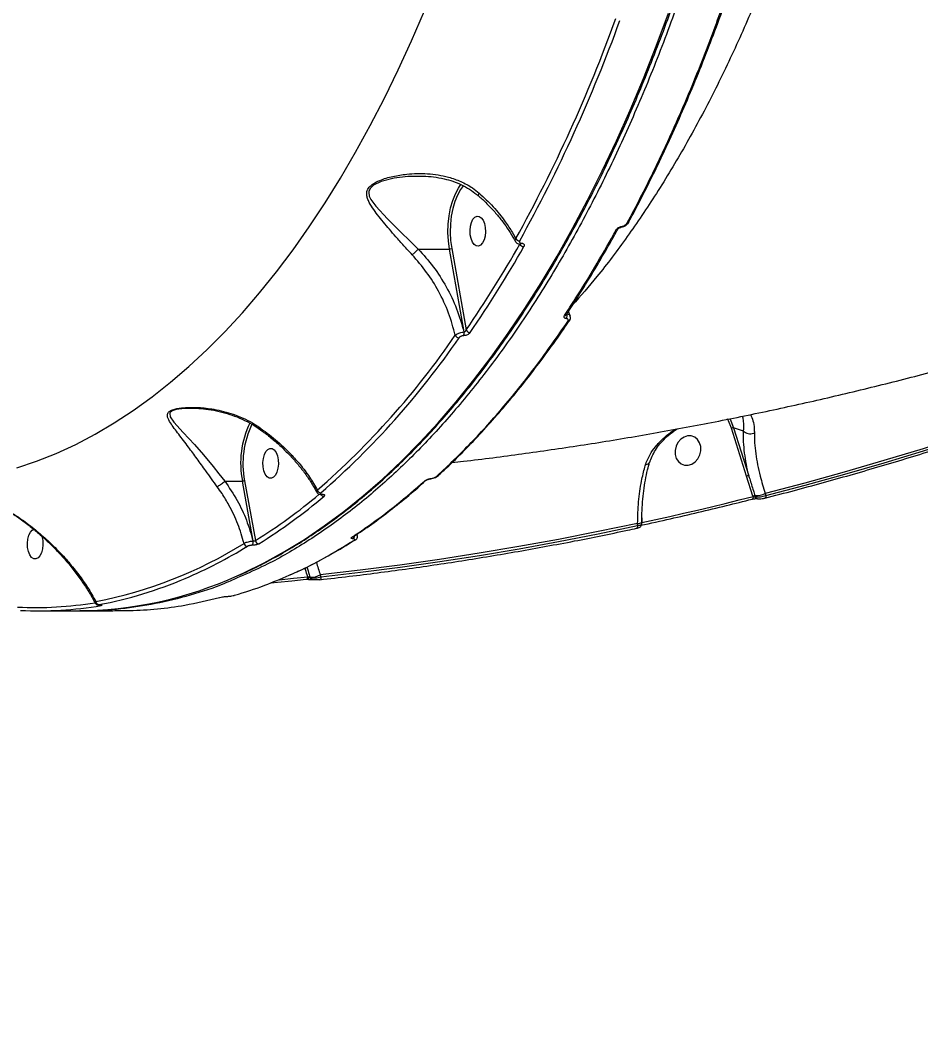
# Model space of a CAD drawing. Header units: millimetres. Extents: x -11024 to 8278, y -7837 to 5770.
# Drawn here: x 3214.1 to 3483.5, y 515.5 to 819.8 of the extents above; entities that cross this region are included whole.
import ezdxf

# ---------------------------------------------------------------- set-up
doc = ezdxf.new("R2010")
doc.units = ezdxf.units.MM
for name, color, linetype in [('DIKOM_ОБЪЕКТ', 7, 'Continuous'), ('DIKOM_РАЗМЕР_ЗОНА', 7, 'Continuous'), ('DIKOM_РАЗМЕР_ОБЪЕКТА', 7, 'Continuous')]:
    doc.layers.add(name, color=color, linetype=linetype)
doc.styles.add('style1', font='arial.ttf', dxfattribs={"width": 0.8})
doc.dimstyles.new('1-50', dxfattribs={"dimtxt": 300, "dimasz": 200, "dimexe": 100, "dimexo": 0, "dimgap": 100, "dimtad": 1, "dimtxsty": 'style1', "dimcen": 200, "dimclrd": 7, "dimclre": 7, "dimclrt": 7, "dimadec": 1, "dimazin": 2, "dimtfac": 1, "dimtmove": 0, "dimatfit": 2, "dimfxl": 0, "dimlwd": 25, "dimlwe": 18, "dimarcsym": 0})

# ---------------------------------------------------------------- blocks, each defined once
blk = doc.blocks.new('*D9')
at = {"layer": 'Defpoints', "color": 0, "transparency": 16777216}
for p in [(3740.68, 3707.51), (-8191.56, -3797.25), (-1076.12, -3797.25)]:
    blk.add_point(p, dxfattribs=at)
at = {"layer": 'DIKOM_РАЗМЕР_ОБЪЕКТА', "color": 7, "lineweight": 18, "transparency": 16777216}
for p, q in [((3740.68, 3707.51), (-8291.56, 3707.51)), ((-1076.12, -3797.25), (-8291.56, -3797.25))]:
    blk.add_line(p, q, dxfattribs=at)
at = {"layer": 'DIKOM_РАЗМЕР_ОБЪЕКТА', "color": 7, "lineweight": 25, "transparency": 16777216}
blk.add_line((-8191.56, 3507.51), (-8191.56, -3597.25), dxfattribs=at)
at = {"layer": 'DIKOM_РАЗМЕР_ОБЪЕКТА', "color": 7, "transparency": 16777216}
for points in [[(-8224.9, 3507.51), (-8158.23, 3507.51), (-8191.56, 3707.51)], [(-8224.9, -3597.25), (-8158.23, -3597.25), (-8191.56, -3797.25)]]:
    blk.add_solid(points, dxfattribs=at)
at = {"layer": 'DIKOM_РАЗМЕР_ОБЪЕКТА', "color": 7, "transparency": 16777216, "insert": (-8444.74, -44.87), "char_height": 300, "attachment_point": 5, "rotation": 90, "style": 'style1'}
blk.add_mtext('7500', dxfattribs=at)
blk = doc.blocks.new('*D11')
at = {"layer": 'Defpoints', "color": 0, "transparency": 16777216}
for p in [(3316.13, 5770.14), (-10574.15, -5797.25), (-1580.09, -5797.25)]:
    blk.add_point(p, dxfattribs=at)
at = {"layer": 'DIKOM_РАЗМЕР_ЗОНА', "color": 7, "lineweight": 18, "transparency": 16777216}
for p, q in [((3316.13, 5770.14), (-10674.15, 5770.14)), ((-1580.09, -5797.25), (-10674.15, -5797.25))]:
    blk.add_line(p, q, dxfattribs=at)
at = {"layer": 'DIKOM_РАЗМЕР_ЗОНА', "color": 7, "lineweight": 25, "transparency": 16777216}
blk.add_line((-10574.15, 5570.14), (-10574.15, -5597.25), dxfattribs=at)
at = {"layer": 'DIKOM_РАЗМЕР_ЗОНА', "color": 7, "transparency": 16777216}
for points in [[(-10607.49, 5570.14), (-10540.82, 5570.14), (-10574.15, 5770.14)], [(-10607.49, -5597.25), (-10540.82, -5597.25), (-10574.15, -5797.25)]]:
    blk.add_solid(points, dxfattribs=at)
at = {"layer": 'DIKOM_РАЗМЕР_ЗОНА', "color": 7, "transparency": 16777216, "insert": (-10827.33, -172.99), "char_height": 300, "attachment_point": 5, "rotation": 90, "style": 'style1'}
blk.add_mtext('11500', dxfattribs=at)

msp = doc.modelspace()

# ---------------------------------------------------------------- linework, layer by layer
at = {"layer": 'DIKOM_ОБЪЕКТ', "color": 7, "linetype": 'Continuous', "lineweight": 15}
for p, q in [((3345.531, 770.058), (3346.058, 770.751)), ((3396.231, 759.508), (3396.207, 759.456)), ((3363.67, 752.88), (3363.717, 752.88)), ((3364.017, 753.142), (3364.065, 753.142)), ((3333.186, 751.4), (3342.519, 751.4)), ((3346.927, 726.599), (3342.519, 751.4)), ((3343.191, 751.563), (3347.519, 727.211)), ((3378.439, 729.983), (3378.411, 729.936)), ((3346.746, 725.469), (3346.677, 725.469)), ((3346.858, 726.599), (3346.927, 726.599)), ((3265.34, 703.724), (3264.38, 703.727)), ((3431.419, 683.425), (3426.899, 697.84)), ((3430.505, 696.953), (3427.56, 697.961)), ((3427.56, 697.961), (3432.08, 683.546)), ((3275.315, 681.941), (3280.556, 681.941)), ((3283.782, 664.06), (3280.556, 681.941)), ((3281.228, 682.105), (3284.461, 664.185)), ((3433.315, 677.506), (3431.419, 683.425)), ((3304.18, 677.977), (3304.248, 677.977)), ((3304.386, 678.06), (3304.454, 678.06)), ((3433.353, 677.384), (3433.315, 677.506)), ((3433.928, 677.638), (3434.043, 677.273)), ((3436.925, 676.902), (3436.911, 676.898)), ((3436.994, 678.299), (3437.183, 677.697)), ((3400.048, 669.757), (3400.047, 669.742)), ((3400.049, 669.184), (3400.048, 669.757)), ((3400.101, 670.974), (3400.097, 670.061)), ((3400.097, 670.061), (3400.098, 669.561)), ((3398.817, 668.67), (3398.816, 669.318)), ((3283.735, 664.06), (3283.782, 664.06)), ((3283.451, 662.776), (3283.404, 662.776)), ((3294.843, 653.965), (3295.222, 654.133)), ((3300.813, 653.275), (3300.877, 653.07)), ((3303.879, 653.937), (3304.075, 653.312)), ((3219.419, 643.171), (3230.991, 643.171)), ((3232.813, 643.187), (3233.321, 643.188)), ((3237.794, 644.929), (3237.841, 644.933)), ((3237.794, 644.929), (3237.883, 644.929)), ((3237.841, 644.933), (3237.93, 644.933)), ((3237.883, 644.929), (3237.93, 644.933))]:
    msp.add_line(p, q, dxfattribs=at)
at = {"layer": 'DIKOM_ОБЪЕКТ', "color": 7, "linetype": 'Continuous', "lineweight": 15, "flags": 128}
for points in [[(3213.047, 685.903), (3218.959, 687.906), (3224.836, 690.259), (3230.674, 692.959), (3236.467, 696.003), (3242.209, 699.389), (3247.895, 703.113), (3253.52, 707.172), (3259.079, 711.562), (3264.566, 716.279), (3269.976, 721.32), (3275.305, 726.678), (3280.547, 732.349), (3285.698, 738.328), (3290.752, 744.609), (3295.706, 751.187), (3300.553, 758.055), (3305.291, 765.206), (3309.914, 772.635), (3314.418, 780.334), (3318.799, 788.297), (3323.053, 796.515), (3327.176, 804.981), (3331.165, 813.687), (3335.014, 822.626)], [(3279.179, 653.725), (3281.016, 654.556), (3287.102, 657.547), (3293.141, 660.879), (3299.127, 664.55), (3305.056, 668.557), (3310.923, 672.896), (3316.722, 677.564), (3322.449, 682.557), (3328.099, 687.87), (3333.667, 693.499), (3339.149, 699.44), (3344.539, 705.687), (3349.834, 712.235), (3355.029, 719.079), (3360.12, 726.212), (3365.101, 733.63), (3369.97, 741.325), (3374.722, 749.291), (3379.352, 757.521), (3383.858, 766.009), (3388.235, 774.747), (3392.479, 783.728), (3396.588, 792.944), (3400.557, 802.388), (3404.383, 812.052), (3408.063, 821.927)], [(3333.193, 773.134), (3330.062, 773.137), (3325.972, 772.624), (3322.042, 771.58), (3319.795, 770.492), (3318.756, 769.521), (3318.371, 768.584), (3318.348, 768.326), (3318.532, 767.255), (3319.026, 766.232), (3320.467, 764.249), (3323.986, 760.407), (3328.052, 756.37), (3330.565, 753.914), (3333.183, 751.4), (3333.184, 751.4), (3333.184, 751.4)], [(3342.519, 751.4), (3342.192, 753.843), (3342.062, 756.353), (3342.129, 758.872), (3342.395, 761.343), (3342.85, 763.705), (3343.486, 765.905), (3344.288, 767.892), (3345.236, 769.617), (3345.531, 770.058)], [(3346.681, 770.396), (3345.826, 769.227), (3344.906, 767.554), (3344.129, 765.628), (3343.512, 763.495), (3343.07, 761.204), (3342.813, 758.809), (3342.748, 756.366), (3342.874, 753.931), (3343.191, 751.563)], [(3348.979, 754.503), (3348.733, 755.692), (3348.671, 756.967), (3348.796, 758.225), (3349.098, 759.363), (3349.553, 760.29), (3350.124, 760.931), (3350.765, 761.232), (3351.424, 761.172), (3352.048, 760.753), (3352.585, 760.01), (3352.993, 759.003), (3353.238, 757.814), (3353.301, 756.539), (3353.176, 755.281), (3352.874, 754.143), (3352.419, 753.216), (3351.847, 752.575), (3351.206, 752.273), (3350.547, 752.334), (3349.924, 752.753), (3349.386, 753.496), (3348.979, 754.503)], [(3531.115, 707.445), (3519.435, 703.276), (3507.727, 699.256), (3495.994, 695.387), (3484.236, 691.667), (3472.456, 688.098), (3460.654, 684.68), (3448.833, 681.414), (3436.994, 678.299)], [(3437.183, 677.697), (3448.999, 680.806), (3460.796, 684.067), (3472.574, 687.479), (3484.33, 691.041), (3496.065, 694.753), (3507.775, 698.614), (3519.459, 702.625), (3531.116, 706.784)], [(3264.38, 703.727), (3263.285, 703.73), (3260.699, 703.37), (3259.551, 702.97), (3258.895, 702.425), (3258.891, 702.417), (3258.801, 702.228), (3258.919, 701.251), (3260.035, 699.651), (3262.856, 696.56), (3266.202, 692.95), (3268.924, 689.809), (3271.786, 686.344), (3273.53, 684.172), (3275.308, 681.941), (3275.309, 681.939), (3275.309, 681.939)], [(3426.899, 697.84), (3426.035, 699.967), (3425.716, 700.568)], [(3426.403, 700.662), (3426.724, 700.044), (3427.56, 697.961)], [(3410.061, 689.929), (3410.397, 688.774), (3411.016, 687.808), (3411.867, 687.11), (3412.882, 686.737), (3413.978, 686.717), (3415.067, 687.055), (3416.059, 687.721), (3416.876, 688.661), (3417.451, 689.801), (3417.737, 691.046), (3417.71, 692.297), (3417.374, 693.453), (3416.756, 694.418), (3415.904, 695.116), (3414.89, 695.49), (3413.794, 695.509), (3412.705, 695.172), (3411.712, 694.506), (3410.895, 693.565), (3410.321, 692.426), (3410.035, 691.18), (3410.061, 689.929)], [(3287.016, 685.044), (3286.771, 686.233), (3286.708, 687.508), (3286.833, 688.765), (3287.135, 689.904), (3287.59, 690.831), (3288.162, 691.471), (3288.803, 691.773), (3289.462, 691.712), (3290.085, 691.293), (3290.622, 690.55), (3291.03, 689.544), (3291.275, 688.354), (3291.338, 687.08), (3291.213, 685.822), (3290.911, 684.683), (3290.456, 683.756), (3289.884, 683.116), (3289.243, 682.814), (3288.584, 682.875), (3287.961, 683.294), (3287.424, 684.037), (3287.016, 685.044)], [(3400.098, 669.561), (3404.261, 670.473), (3408.422, 671.404), (3412.582, 672.354), (3416.739, 673.323), (3420.896, 674.31), (3425.05, 675.316), (3429.203, 676.341), (3433.353, 677.384)], [(3433.353, 677.384), (3433.364, 677.204), (3433.355, 677.037), (3433.327, 676.889), (3433.282, 676.766), (3433.22, 676.671), (3433.145, 676.61), (3433.092, 676.589)], [(3437.183, 677.697), (3437.194, 677.517), (3437.185, 677.351), (3437.159, 677.203), (3437.114, 677.08), (3437.053, 676.986), (3436.979, 676.923), (3436.925, 676.902)], [(3216.555, 660.921), (3216.309, 662.11), (3216.247, 663.385), (3216.371, 664.642), (3216.674, 665.781), (3217.129, 666.708), (3217.7, 667.348), (3218.138, 667.595)], [(3398.816, 669.318), (3386.972, 666.86), (3375.119, 664.554), (3363.257, 662.401), (3351.389, 660.401), (3339.515, 658.554), (3327.638, 656.861), (3315.759, 655.322), (3303.879, 653.937)], [(3304.075, 653.312), (3315.93, 654.697), (3327.785, 656.235), (3339.638, 657.926), (3351.487, 659.77), (3363.331, 661.767), (3375.168, 663.916), (3386.998, 666.217), (3398.817, 668.67)], [(3398.817, 668.67), (3398.822, 668.489), (3398.807, 668.321), (3398.775, 668.173), (3398.726, 668.048), (3398.661, 667.953), (3398.584, 667.89), (3398.519, 667.866)], [(3220.523, 665.568), (3220.569, 665.421), (3220.814, 664.232), (3220.877, 662.957), (3220.752, 661.699), (3220.45, 660.56), (3219.994, 659.633), (3219.423, 658.993), (3218.782, 658.691), (3218.123, 658.752), (3217.5, 659.171), (3216.962, 659.914), (3216.555, 660.921), (3216.555, 660.921)], [(3299.633, 652.55), (3295.365, 652.102), (3291.098, 651.673), (3289.175, 651.487)], [(3291.527, 652.479), (3291.603, 652.486), (3295.867, 652.915), (3300.131, 653.363)], [(3300.131, 653.363), (3300.12, 653.179), (3300.091, 653.008), (3300.044, 652.857), (3299.982, 652.73), (3299.908, 652.634), (3299.822, 652.57), (3299.729, 652.542), (3299.633, 652.55)], [(3300.384, 652.581), (3300.384, 652.581), (3300.374, 652.595)], [(3301.411, 652.526), (3301.49, 652.516), (3301.608, 652.522)], [(3304.075, 653.312), (3304.064, 653.129), (3304.036, 652.959), (3303.99, 652.808), (3303.929, 652.681), (3303.855, 652.585), (3303.77, 652.521), (3303.678, 652.492), (3303.582, 652.499)]]:
    msp.add_lwpolyline(points, dxfattribs=at)
at = {"layer": 'DIKOM_ОБЪЕКТ', "color": 7, "linetype": 'Continuous', "lineweight": 15}
for centre, radius, start, end in [((2965.616, 974.526), 453.669, 330.98853, 340.13069), ((2965.868, 974.353), 454.726, 330.98901, 340.1301), ((3393.697, 758.225), 0.352, 286.9253, 348.4661), ((3395.741, 759.773), 0.563, 265.11871, 325.77804), ((3392.411, 757.638), 0.557, 264.76828, 328.09015), ((3065.274, 921.672), 342.749, 325.43394, 330.4954), ((3065.916, 921.239), 343.39, 325.43284, 330.49689), ((3363.584, 755.257), 1.437, 211.62209, 268.17996), ((3364.817, 753.541), 1.413, 208.38285, 268.38124), ((3363.62, 753.306), 0.43, 277.45705, 337.50202), ((3363.671, 753.303), 0.425, 275.62976, 337.69873), ((3342.534, 752.803), 1.403, 269.37635, 297.91023), ((3376.978, 732.087), 0.586, 266.34241, 324.33737), ((3376.286, 731.485), 1.439, 322.10413, 22.28496), ((3377.938, 730.293), 0.592, 266.71652, 322.9773), ((3142.483, 864.058), 244.721, 310.98423, 325.54524), ((3143.179, 863.614), 245.256, 310.98407, 325.54544), ((3345.469, 726.188), 1.33, 205.95191, 267.50041), ((3345.28, 726.272), 1.612, 330.12308, 11.70768), ((3345.348, 726.272), 1.612, 330.12308, 11.70768), ((3348.737, 727.734), 1.326, 203.24148, 267.67979), ((3307.758, 687.296), 27.724, 154.26887, 191.1362), ((3307.566, 687.295), 26.844, 154.08894, 191.14832), ((3427.404, 696.944), 1.029, 81.2866, 119.39582), ((3335.027, 682.641), 0.655, 269.18391, 312.91723), ((3336.797, 682.872), 0.204, 277.75911, 326.8676), ((3338.859, 684.166), 0.651, 269.20841, 315.39765), ((3431.925, 682.527), 1.03, 81.31335, 119.38906), ((3304.107, 679.636), 1.167, 195.67056, 266.22138), ((3192.992, 810.358), 172.433, 302.03654, 309.88783), ((3193.653, 809.953), 173.084, 302.03957, 310.03661), ((3305.053, 678.554), 1.122, 210.46857, 266.99534), ((3304.172, 678.293), 0.316, 273.26386, 312.5685), ((3304.242, 678.291), 0.314, 270.23128, 312.65619), ((3433.853, 676.498), 1.142, 86.23697, 118.10469), ((3434.303, 683.338), 5.713, 266.23722, 298.10136), ((3434.764, 677.45), 0.743, 193.74627, 258.33521), ((3398.943, 670.949), 1.636, 265.53544, 312.42956), ((3399.011, 669.401), 1.098, 334.96149, 8.35586), ((3211.999, 774.163), 130.561, 280.91853, 301.93046), ((3282.13, 663.57), 1.1, 191.13788, 265.78477), ((3282.442, 663.708), 1.34, 315.9198, 15.21556), ((3282.488, 663.708), 1.341, 315.93232, 15.20304), ((3285.56, 664.339), 1.11, 187.99987, 265.62462), ((3313.346, 665.922), 0.688, 270.07874, 304.46501), ((3313.063, 665.625), 1.058, 303.10058, 1.20027), ((3313.934, 664.928), 0.689, 270.2303, 304.52191), ((3207.418, 784.234), 142.813, 293.10797, 301.50558), ((3230.336, 761.451), 118.282, 270.31732, 294.3899), ((3215.071, 765.938), 122.981, 280.56926, 293.17388), ((3298.263, 653.036), 2.17, 347.9071, 5.16533), ((3300.723, 652.325), 0.955, 84.62199, 108.30479), ((3301.188, 658.976), 5.713, 266.23744, 298.10113), ((3301.575, 653.22), 0.713, 192.11523, 256.75776), ((3218.556, 756.007), 111.835, 267.29236, 279.22112), ((3237.705, 646.018), 0.978, 183.06208, 265.49886), ((3219.413, 755.32), 112.149, 267.29342, 279.67564), ((3238.27, 645.57), 0.803, 234.77242, 269.39734)]:
    msp.add_arc(centre, radius, start, end, dxfattribs=at)
for points, knots in [([(3436.15, 1205.878), (3436.93, 1201.556), (3439.031, 1189.914), (3441.93, 1170.608), (3444.681, 1147.944), (3446.795, 1124.793), (3448.247, 1101.222), (3449.014, 1077.305), (3449.079, 1053.567), (3448.458, 1030.086), (3447.183, 1006.931), (3445.232, 983.727), (3442.584, 960.552), (3439.23, 937.49), (3435.244, 915.048), (3430.656, 893.29), (3425.505, 872.26), (3419.709, 851.617), (3413.259, 831.451), (3406.162, 811.845), (3398.575, 793.23), (3390.536, 775.647), (3382.09, 759.113), (3373.101, 743.359), (3363.577, 728.475), (3353.538, 714.534), (3343.205, 701.845), (3332.622, 690.419), (3321.833, 680.248), (3310.667, 671.148), (3299.136, 663.268), (3288.771, 657.251), (3282.231, 654.45), (3279.708, 653.37)], [0, 0, 0, 0, 0.01925824, 0.05188315, 0.08453291, 0.11715775, 0.15073039, 0.18433033, 0.21790261, 0.25052751, 0.28317744, 0.31580235, 0.34937474, 0.38297462, 0.41654699, 0.44917193, 0.48182183, 0.51444662, 0.54801913, 0.58161901, 0.61519153, 0.64781628, 0.68046627, 0.71309094, 0.74666355, 0.78026347, 0.81383592, 0.84646052, 0.87911055, 0.91173532, 0.94530776, 0.97890748, 1, 1, 1, 1]), ([(3476.141, 1137.692), (3476.641, 1131.507), (3477.641, 1119.13), (3478.557, 1100.388), (3479.042, 1081.575), (3479.052, 1062.472), (3478.571, 1043.118), (3477.576, 1023.557), (3476.079, 1004.105), (3474.024, 984.26), (3471.357, 964.091), (3468.039, 943.68), (3464.113, 923.448), (3459.565, 903.477), (3454.397, 883.843), (3448.727, 865.004), (3442.589, 847.002), (3436.025, 829.864), (3428.919, 813.29), (3421.273, 797.362), (3413.1, 782.157), (3404.588, 768.01), (3395.766, 754.985), (3387.372, 743.796), (3381.751, 737.384), (3379.282, 734.567)], [0, 0, 0, 0, 0.03989694, 0.07984169, 0.11978595, 0.15968243, 0.20121526, 0.24280203, 0.28438883, 0.32592135, 0.37107942, 0.41627248, 0.46143038, 0.50790739, 0.55442237, 0.60089965, 0.64590817, 0.69095167, 0.73596046, 0.78228209, 0.82864211, 0.87496392, 0.91986578, 0.96480237, 1, 1, 1, 1]), ([(3279.467, 653.818), (3280.026, 654.056), (3282.523, 655.12), (3286.92, 657.321), (3292.653, 660.426), (3298.336, 663.857), (3303.97, 667.583), (3309.548, 671.609), (3315.067, 675.93), (3320.523, 680.542), (3325.911, 685.443), (3331.227, 690.629), (3336.467, 696.095), (3341.627, 701.837), (3346.704, 707.852), (3351.693, 714.134), (3356.591, 720.678), (3361.393, 727.481), (3366.097, 734.536), (3370.699, 741.838), (3375.195, 749.381), (3379.583, 757.16), (3383.858, 765.17), (3388.018, 773.403), (3392.059, 781.854), (3395.98, 790.516), (3399.775, 799.383), (3403.444, 808.448), (3406.982, 817.705), (3410.389, 827.146), (3413.66, 836.764), (3416.794, 846.552), (3419.788, 856.504), (3422.639, 866.61), (3425.347, 876.864), (3427.909, 887.257), (3430.323, 897.783), (3432.587, 908.433), (3434.699, 919.2), (3436.658, 930.074), (3438.463, 941.048), (3440.112, 952.114), (3441.603, 963.264), (3442.937, 974.488), (3444.111, 985.779), (3445.125, 997.129), (3445.978, 1008.527), (3446.67, 1019.967), (3447.2, 1031.439), (3447.566, 1042.935), (3447.755, 1053.183), (3447.781, 1059.595), (3447.791, 1062.169)], [0, 0, 0, 0, 0.005877, 0.0262678, 0.0466647, 0.0670671, 0.0874751, 0.1078878, 0.128305, 0.1487259, 0.1691503, 0.1895772, 0.2100064, 0.2304373, 0.2508698, 0.271303, 0.291737, 0.3121714, 0.3326061, 0.3530406, 0.373475, 0.3939092, 0.4143427, 0.4347761, 0.4552089, 0.475641, 0.4960728, 0.516504, 0.5369346, 0.5573647, 0.577794, 0.5982232, 0.6186517, 0.6390797, 0.6595073, 0.6799344, 0.7003611, 0.7207874, 0.7412132, 0.761639, 0.782064, 0.8024892, 0.8229139, 0.8433384, 0.8637628, 0.8841869, 0.9046109, 0.9250347, 0.9454584, 0.9658821, 0.9863058, 1, 1, 1, 1]), ([(3396.171, 759.537), (3396.633, 760.378), (3398.541, 763.859), (3401.781, 770.211), (3405.89, 778.593), (3409.873, 787.212), (3413.737, 796.038), (3417.477, 805.066), (3421.083, 814.295), (3424.282, 822.897), (3426.215, 828.502), (3427.042, 830.9)], [0, 0, 0, 0, 0.0394582, 0.1632189, 0.2871026, 0.4110781, 0.5351179, 0.6591872, 0.7832493, 0.9072706, 1, 1, 1, 1]), ([(3395.693, 759.212), (3397.012, 761.69), (3400.871, 768.939), (3406.995, 781.499), (3413.934, 797.155), (3420.515, 813.478), (3424.555, 824.902), (3426.575, 830.614)], [0, 0, 0, 0, 0.1144536, 0.3347647, 0.555076, 0.7775374, 1, 1, 1, 1]), ([(3343.293, 687.566), (3344.438, 687.689), (3351.424, 688.44), (3364.233, 690.124), (3381.718, 692.635), (3399.183, 695.485), (3416.625, 698.641), (3434.04, 702.111), (3451.422, 705.892), (3468.768, 709.984), (3486.073, 714.385), (3503.331, 719.095), (3520.538, 724.113), (3537.69, 729.438), (3554.781, 735.069), (3571.807, 741.004), (3588.763, 747.242), (3605.645, 753.782), (3622.447, 760.622), (3639.165, 767.76), (3655.794, 775.195), (3672.33, 782.925), (3688.767, 790.948), (3705.102, 799.26), (3721.327, 807.866), (3737.059, 816.523), (3747.317, 822.443), (3752.255, 825.293)], [0, 0, 0, 0, 0.0080362, 0.0490171, 0.0900366, 0.1310959, 0.1721948, 0.2133345, 0.254516, 0.2957395, 0.3370049, 0.3783135, 0.4196649, 0.4610597, 0.5024978, 0.543979, 0.5855033, 0.6270706, 0.6686811, 0.7103338, 0.7520283, 0.7937646, 0.8355423, 0.8773601, 0.9192172, 0.9611141, 1, 1, 1, 1]), ([(3331.365, 749.681), (3330.527, 750.583), (3328.839, 752.401), (3325.906, 755.706), (3322.633, 759.533), (3319.862, 763.052), (3318.365, 765.54), (3317.818, 767.053), (3317.687, 768.294), (3318.147, 769.594), (3319.531, 770.919), (3322.05, 772.19), (3325.602, 773.218), (3330.402, 773.97), (3334.966, 774.06), (3339.126, 773.598), (3342.48, 772.887), (3345.974, 771.668), (3349.058, 770.031), (3350.75, 768.661), (3351.4, 768.135)], [0, 0, 0, 0, 0.0563557, 0.1136138, 0.2103731, 0.3099842, 0.3619813, 0.3883023, 0.4153391, 0.4457395, 0.4740999, 0.516798, 0.5802321, 0.6452967, 0.740562, 0.7897125, 0.8388461, 0.8993619, 0.9613619, 1, 1, 1, 1]), ([(3333.194, 773.219), (3333.693, 773.226), (3335.225, 773.25), (3337.834, 773.001), (3340.799, 772.478), (3343.611, 771.687), (3346.149, 770.658), (3348.522, 769.318), (3350.171, 768.203), (3350.952, 767.455), (3351.092, 767.321)], [0, 0, 0, 0, 0.0768673, 0.2363694, 0.4048892, 0.5435464, 0.6906431, 0.8323041, 0.969934, 1, 1, 1, 1]), ([(3351.128, 767.364), (3351.476, 767.063), (3352.709, 766), (3354.644, 764.05), (3356.908, 761.541), (3358.952, 758.952), (3360.719, 756.318), (3361.828, 754.549), (3362.246, 753.655), (3362.248, 753.65)], [0, 0, 0, 0, 0.0729451, 0.2581288, 0.4439279, 0.6296944, 0.8148355, 0.9989456, 1, 1, 1, 1]), ([(3351.4, 768.135), (3351.384, 768.109), (3351.323, 768.006), (3351.206, 767.779), (3351.114, 767.523), (3351.163, 767.449), (3351.186, 767.416)], [0, 0, 0, 0, 0.0710597, 0.278301, 0.6751557, 1, 1, 1, 1]), ([(3351.4, 768.135), (3352.831, 766.791), (3355.727, 764.073), (3358.967, 760.036), (3361.105, 756.809), (3362.035, 755.102), (3362.36, 754.504)], [0, 0, 0, 0, 0.3181898, 0.6439666, 0.8752559, 1, 1, 1, 1]), ([(3392.36, 757.084), (3392.384, 757.124), (3392.478, 757.283), (3392.721, 757.554), (3393.125, 757.848), (3393.585, 758.069), (3393.889, 758.126), (3394.042, 758.155)], [0, 0, 0, 0, 0.0796163, 0.319496, 0.549814, 0.774832, 1, 1, 1, 1]), ([(3392.882, 757.338), (3392.884, 757.342), (3392.892, 757.36), (3392.962, 757.454), (3393.099, 757.583), (3393.289, 757.714), (3393.496, 757.813), (3393.676, 757.87), (3393.76, 757.882), (3393.796, 757.887)], [0, 0, 0, 0, 0.0541077, 0.2219012, 0.3908316, 0.5745953, 0.7408186, 0.8915598, 1, 1, 1, 1]), ([(3393.798, 757.896), (3393.833, 757.898), (3394.14, 757.915), (3394.74, 758.122), (3395.493, 758.579), (3396, 759.053), (3396.146, 759.387), (3396.182, 759.468)], [0, 0, 0, 0, 0.0369538, 0.3187617, 0.6049206, 0.9034687, 1, 1, 1, 1]), ([(3394.042, 758.155), (3394.192, 758.183), (3394.494, 758.24), (3394.947, 758.458), (3395.343, 758.748), (3395.579, 759.016), (3395.67, 759.172), (3395.693, 759.212)], [0, 0, 0, 0, 0.2264066, 0.4527688, 0.682429, 0.9207722, 1, 1, 1, 1]), ([(3376.941, 731.502), (3377.212, 731.911), (3378.566, 733.959), (3381.874, 739.104), (3386.789, 747.128), (3390.503, 753.764), (3392.36, 757.084)], [0, 0, 0, 0, 0.0507695, 0.2538541, 0.6266989, 1, 1, 1, 1]), ([(3377.446, 731.749), (3377.648, 732.047), (3379.432, 734.675), (3382.709, 739.874), (3387.252, 747.373), (3390.636, 753.215), (3392.471, 756.616), (3392.868, 757.352)], [0, 0, 0, 0, 0.0374481, 0.3309271, 0.6250411, 0.9188871, 1, 1, 1, 1]), ([(3362.268, 753.662), (3362.261, 753.67), (3362.169, 753.771), (3362.167, 754.064), (3362.296, 754.357), (3362.36, 754.504)], [0, 0, 0, 0, 0.0409556, 0.5202459, 1, 1, 1, 1]), ([(3362.287, 753.662), (3362.349, 753.547), (3362.489, 753.284), (3362.891, 753.029), (3363.301, 752.885), (3363.575, 752.897), (3363.675, 752.902)], [0, 0, 0, 0, 0.2287773, 0.5240173, 0.8250156, 1, 1, 1, 1]), ([(3363.538, 753.821), (3363.505, 753.745), (3363.438, 753.592), (3363.472, 753.389), (3363.603, 753.236), (3363.799, 753.154), (3363.955, 753.145), (3364.017, 753.142)], [0, 0, 0, 0, 0.2142778, 0.4284743, 0.6428946, 0.8577553, 1, 1, 1, 1]), ([(3363.714, 752.879), (3363.738, 752.878), (3363.794, 752.877), (3363.794, 752.875), (3363.794, 752.874)], [0, 0, 0, 0, 0.44079217, 1, 1, 1, 1]), ([(3364.065, 753.142), (3364.157, 753.137), (3364.388, 753.125), (3364.682, 753.003), (3364.878, 752.774), (3364.929, 752.47), (3364.828, 752.243), (3364.777, 752.129)], [0, 0, 0, 0, 0.1408125, 0.3552902, 0.5700329, 0.7849008, 1, 1, 1, 1]), ([(3331.365, 749.681), (3331.412, 749.718), (3331.551, 749.825), (3331.859, 750.083), (3332.297, 750.479), (3332.788, 750.961), (3333.052, 751.253), (3333.184, 751.4)], [0, 0, 0, 0, 0.0873413, 0.2536145, 0.5024108, 0.7511976, 1, 1, 1, 1]), ([(3344.274, 725.606), (3343.665, 727.828), (3342.431, 732.333), (3339.452, 738.666), (3335.81, 744.587), (3332.859, 747.969), (3331.365, 749.681)], [0, 0, 0, 0, 0.2536064, 0.5139722, 0.7539706, 1, 1, 1, 1]), ([(3333.184, 751.4), (3333.184, 751.4), (3333.185, 751.4), (3333.185, 751.4), (3333.186, 751.4), (3333.186, 751.4)], [0, 0, 0, 0, 0.34077, 0.8990726, 1, 1, 1, 1]), ([(3333.186, 751.4), (3334.729, 749.668), (3337.853, 746.16), (3341.676, 740.099), (3344.857, 733.542), (3346.185, 728.933), (3346.858, 726.599)], [0, 0, 0, 0, 0.24197014, 0.49013688, 0.74177736, 1, 1, 1, 1]), ([(3377.422, 730.601), (3377.396, 730.604), (3377.24, 730.624), (3377.001, 730.711), (3376.814, 730.917), (3376.776, 731.191), (3376.886, 731.398), (3376.941, 731.502)], [0, 0, 0, 0, 0.047948, 0.2856069, 0.5236028, 0.7617425, 1, 1, 1, 1]), ([(3377.904, 729.702), (3377.959, 729.805), (3378.07, 730.011), (3378.032, 730.284), (3377.846, 730.49), (3377.605, 730.577), (3377.448, 730.597), (3377.422, 730.601)], [0, 0, 0, 0, 0.2378138, 0.4755337, 0.7135074, 0.9515583, 1, 1, 1, 1]), ([(3377.45, 731.74), (3377.449, 731.738), (3377.447, 731.733), (3377.451, 731.739), (3377.454, 731.743)], [0, 0, 0, 0, 0.4600869, 1, 1, 1, 1]), ([(3377.618, 732.03), (3377.663, 732.024), (3377.927, 731.984), (3378.313, 731.819), (3378.599, 731.583), (3378.615, 731.41), (3378.616, 731.394)], [0, 0, 0, 0, 0.0883547, 0.5215479, 0.9544929, 1, 1, 1, 1]), ([(3378.645, 731.403), (3378.605, 731.497), (3378.399, 731.972), (3378.267, 732.439), (3378.16, 732.813)], [0, 0, 0, 0, 0.1972329, 1, 1, 1, 1]), ([(3378.402, 729.942), (3378.428, 729.975), (3378.59, 730.183), (3378.721, 730.617), (3378.751, 731.112), (3378.633, 731.338), (3378.606, 731.39)], [0, 0, 0, 0, 0.0813914, 0.5098544, 0.885628, 1, 1, 1, 1]), ([(3338.85, 683.515), (3342.259, 686.764), (3349.075, 693.26), (3358.979, 704.369), (3368.648, 716.386), (3374.819, 725.263), (3377.904, 729.702)], [0, 0, 0, 0, 0.2485957, 0.4971901, 0.7485955, 1, 1, 1, 1]), ([(3339.275, 683.77), (3339.837, 684.276), (3342.202, 686.404), (3346.301, 690.447), (3351.564, 695.897), (3356.747, 701.648), (3361.85, 707.67), (3366.867, 713.957), (3371.788, 720.523), (3375.627, 725.878), (3377.79, 729.129), (3378.38, 730.016)], [0, 0, 0, 0, 0.0404846, 0.1703523, 0.3003488, 0.4304457, 0.5606088, 0.6908079, 0.8210038, 0.9511621, 1, 1, 1, 1]), ([(3344.274, 725.606), (3344.367, 725.688), (3344.576, 725.872), (3345.058, 726.143), (3345.652, 726.378), (3346.284, 726.548), (3346.667, 726.582), (3346.858, 726.599)], [0, 0, 0, 0, 0.1700604, 0.3807845, 0.5867172, 0.7931245, 1, 1, 1, 1]), ([(3346.677, 725.469), (3346.581, 725.463), (3346.388, 725.45), (3346.074, 725.351), (3345.784, 725.206), (3345.552, 725.033), (3345.455, 724.913), (3345.411, 724.859)], [0, 0, 0, 0, 0.2039526, 0.4079167, 0.6135091, 0.8265351, 1, 1, 1, 1]), ([(3348.684, 726.409), (3348.617, 726.325), (3348.468, 726.138), (3348.109, 725.872), (3347.663, 725.648), (3347.185, 725.498), (3346.892, 725.479), (3346.746, 725.469)], [0, 0, 0, 0, 0.1741647, 0.3895838, 0.5958062, 0.7978982, 1, 1, 1, 1]), ([(3346.927, 726.599), (3346.967, 726.603), (3347.015, 726.608), (3347.115, 726.648), (3347.229, 726.72), (3347.362, 726.867), (3347.463, 727.037), (3347.502, 727.156), (3347.519, 727.211)], [0, 0, 0, 0, 0.1444916, 0.1753887, 0.3625316, 0.5709964, 0.8046822, 1, 1, 1, 1]), ([(3436.925, 676.902), (3439.859, 677.663), (3448.368, 679.872), (3462.423, 683.758), (3479.074, 688.659), (3495.682, 693.863), (3511.95, 699.271), (3523.696, 703.388), (3529.924, 705.646), (3530.951, 706.018)], [0, 0, 0, 0, 0.0930128, 0.2696618, 0.4463136, 0.6229676, 0.7996204, 0.9669796, 1, 1, 1, 1]), ([(3273.036, 680.29), (3272.463, 681.079), (3271.307, 682.671), (3269.272, 685.524), (3266.944, 688.764), (3264.19, 692.495), (3261.923, 695.458), (3260.148, 697.776), (3258.933, 699.497), (3258.107, 700.964), (3258.071, 701.96), (3258.439, 702.599), (3259.029, 703.088), (3260.61, 703.657), (3263.455, 704.069), (3267.44, 704.079), (3272.464, 703.503), (3277.949, 702.112), (3282.434, 700.162), (3284.815, 698.611), (3285.442, 698.203)], [0, 0, 0, 0, 0.0440621, 0.0889569, 0.162487, 0.2382065, 0.3352441, 0.3852653, 0.4352602, 0.4935506, 0.5321342, 0.5402079, 0.5665595, 0.5927387, 0.6382724, 0.7076002, 0.778722, 0.8710027, 0.9660328, 1, 1, 1, 1]), ([(3264.384, 703.775), (3264.506, 703.781), (3265.29, 703.818), (3267.062, 703.764), (3269.749, 703.551), (3272.857, 703.034), (3275.974, 702.25), (3279.052, 701.193), (3281.945, 699.849), (3284.043, 698.684), (3285.077, 697.91), (3285.264, 697.77)], [0, 0, 0, 0, 0.0173815, 0.1110714, 0.2434828, 0.3872743, 0.5382743, 0.6780906, 0.8267329, 0.968684, 1, 1, 1, 1]), ([(3430.509, 696.95), (3430.509, 696.95), (3430.573, 697.335), (3430.577, 698.581), (3430.576, 700.167), (3430.305, 701.039), (3430.193, 701.398)], [0, 0, 0, 0, 0.0002521, 0.2032559, 0.6715199, 1, 1, 1, 1]), ([(3432.571, 701.871), (3432.855, 701.304), (3433.423, 700.167), (3433.732, 698.184), (3433.749, 696.787), (3433.754, 696.367)], [0, 0, 0, 0, 0.41067261, 0.82252309, 1, 1, 1, 1]), ([(3285.442, 698.203), (3285.421, 698.163), (3285.359, 698.046), (3285.285, 697.876), (3285.296, 697.838), (3285.303, 697.817)], [0, 0, 0, 0, 0.1829632, 0.5313899, 1, 1, 1, 1]), ([(3285.294, 697.804), (3286.216, 697.139), (3288.118, 695.767), (3290.822, 693.509), (3293.43, 691.088), (3295.849, 688.555), (3298.068, 685.936), (3300.055, 683.251), (3301.652, 680.815), (3302.47, 679.274), (3302.801, 678.652)], [0, 0, 0, 0, 0.122315, 0.2523775, 0.3833736, 0.5150859, 0.6464612, 0.7783328, 0.9103551, 1, 1, 1, 1]), ([(3285.442, 698.203), (3287.156, 696.947), (3290.624, 694.405), (3294.693, 690.528), (3298.035, 686.763), (3300.743, 683.184), (3302.234, 680.614), (3302.984, 679.32)], [0, 0, 0, 0, 0.230861, 0.4671757, 0.6265707, 0.811995, 1, 1, 1, 1]), ([(3401.208, 686.871), (3401.278, 687.084), (3401.621, 688.137), (3402.503, 689.969), (3404.182, 692.412), (3406.446, 694.752), (3408.522, 696.522), (3409.909, 697.344), (3410.236, 697.538)], [0, 0, 0, 0, 0.0503803, 0.2483348, 0.4464478, 0.6862342, 0.9261695, 1, 1, 1, 1]), ([(3402.493, 687.615), (3402.526, 687.748), (3402.713, 688.515), (3403.354, 689.913), (3404.421, 691.769), (3405.806, 693.555), (3407.485, 695.218), (3409.107, 696.585), (3410.244, 697.335), (3410.67, 697.616)], [0, 0, 0, 0, 0.03437846, 0.19856198, 0.36787429, 0.54051261, 0.71648114, 0.89375604, 1, 1, 1, 1]), ([(3432.08, 683.546), (3431.825, 684.709), (3431.311, 687.045), (3430.802, 690.461), (3430.486, 693.821), (3430.498, 695.905), (3430.505, 696.953)], [0, 0, 0, 0, 0.238043, 0.4781624, 0.7377098, 1, 1, 1, 1]), ([(3430.505, 696.953), (3430.506, 696.952), (3430.507, 696.952), (3430.508, 696.95), (3430.509, 696.95)], [0, 0, 0, 0, 0.6304402, 1, 1, 1, 1]), ([(3430.509, 696.95), (3430.695, 696.79), (3431.067, 696.472), (3431.853, 696.197), (3432.699, 696.117), (3433.298, 696.214), (3433.634, 696.321), (3433.712, 696.351), (3433.754, 696.367)], [0, 0, 0, 0, 0.2316447, 0.4632787, 0.6948907, 0.9265185, 0.9610362, 1, 1, 1, 1]), ([(3433.754, 696.367), (3433.762, 695.394), (3433.778, 693.438), (3434.119, 690.246), (3434.682, 686.91), (3435.561, 682.97), (3436.463, 680.03), (3436.994, 678.299)], [0, 0, 0, 0, 0.1872847, 0.3765495, 0.557006, 0.7391988, 1, 1, 1, 1]), ([(3398.816, 669.318), (3398.876, 671.486), (3398.997, 675.884), (3399.833, 681.508), (3400.676, 685.082), (3401.139, 686.637), (3401.208, 686.871)], [0, 0, 0, 0, 0.3434987, 0.6969402, 0.9545335, 1, 1, 1, 1]), ([(3400.087, 669.743), (3400.09, 670.613), (3400.095, 672.656), (3400.286, 675.791), (3400.627, 679.126), (3401.126, 682.319), (3401.714, 685.182), (3402.199, 686.879), (3402.416, 687.64)], [0, 0, 0, 0, 0.1336459, 0.313785, 0.494379, 0.6746743, 0.8540919, 1, 1, 1, 1]), ([(3402.384, 687.634), (3402.384, 687.632), (3402.373, 687.465), (3402.114, 687.208), (3401.709, 686.982), (3401.372, 686.897), (3401.247, 686.877), (3401.208, 686.871)], [0, 0, 0, 0, 0.0055859, 0.397773, 0.7899834, 0.9351334, 1, 1, 1, 1]), ([(3273.036, 680.29), (3273.056, 680.303), (3273.132, 680.355), (3273.35, 680.505), (3273.75, 680.786), (3274.289, 681.177), (3274.842, 681.585), (3275.154, 681.821), (3275.309, 681.939)], [0, 0, 0, 0, 0.0380966, 0.1492107, 0.3619255, 0.5745524, 0.7872571, 1, 1, 1, 1]), ([(3275.309, 681.939), (3275.31, 681.94), (3275.312, 681.941), (3275.314, 681.941), (3275.315, 681.941)], [0, 0, 0, 0, 0.6004855, 1, 1, 1, 1]), ([(3275.315, 681.941), (3276.592, 680.053), (3279.091, 676.358), (3281.936, 670.295), (3283.13, 666.155), (3283.735, 664.06)], [0, 0, 0, 0, 0.3403197, 0.6660531, 1, 1, 1, 1]), ([(3281.228, 682.105), (3281.218, 682.099), (3281.2, 682.087), (3281.141, 682.057), (3281.038, 682.016), (3280.879, 681.975), (3280.709, 681.947), (3280.607, 681.943), (3280.556, 681.941)], [0, 0, 0, 0, 0.0701616, 0.1412854, 0.3560156, 0.5706033, 0.785208, 1, 1, 1, 1]), ([(3313.347, 665.234), (3313.672, 665.448), (3315.298, 666.517), (3319.771, 669.59), (3326.714, 674.772), (3332.248, 679.58), (3335.017, 681.986)], [0, 0, 0, 0, 0.0441416, 0.2207227, 0.6100156, 1, 1, 1, 1]), ([(3313.713, 665.385), (3314.631, 665.977), (3317.435, 667.785), (3322.064, 671.125), (3327.585, 675.401), (3331.994, 679.046), (3334.538, 681.359), (3335.293, 682.045)], [0, 0, 0, 0, 0.1248262, 0.3812698, 0.6371259, 0.8922927, 1, 1, 1, 1]), ([(3335.017, 681.986), (3335.085, 682.042), (3335.255, 682.181), (3335.617, 682.384), (3336.068, 682.568), (3336.53, 682.704), (3336.822, 682.741), (3336.968, 682.76)], [0, 0, 0, 0, 0.1655341, 0.4120178, 0.6200976, 0.8097176, 1, 1, 1, 1]), ([(3335.468, 682.154), (3335.476, 682.162), (3335.504, 682.189), (3335.657, 682.295), (3335.921, 682.431), (3336.252, 682.555), (3336.544, 682.63), (3336.737, 682.663), (3336.808, 682.667), (3336.822, 682.668)], [0, 0, 0, 0, 0.07477, 0.2619533, 0.4908568, 0.6928443, 0.8501191, 0.9719183, 1, 1, 1, 1]), ([(3336.824, 682.671), (3336.829, 682.671), (3337.08, 682.676), (3337.617, 682.798), (3338.357, 683.065), (3338.93, 683.356), (3339.176, 683.608), (3339.266, 683.701)], [0, 0, 0, 0, 0.0057321, 0.278254, 0.543153, 0.8328593, 1, 1, 1, 1]), ([(3336.968, 682.76), (3337.11, 682.779), (3337.395, 682.815), (3337.843, 682.947), (3338.276, 683.126), (3338.623, 683.325), (3338.785, 683.46), (3338.85, 683.515)], [0, 0, 0, 0, 0.1920244, 0.3835744, 0.5902373, 0.8340974, 1, 1, 1, 1]), ([(3432.08, 683.546), (3432.17, 683.25), (3432.62, 681.77), (3433.247, 679.808), (3433.774, 678.128), (3433.928, 677.638)], [0, 0, 0, 0, 0.1504379, 0.7521186, 1, 1, 1, 1]), ([(3281.051, 663.357), (3280.493, 665.29), (3279.364, 669.202), (3276.98, 674.171), (3274.781, 677.846), (3273.519, 679.614), (3273.036, 680.29)], [0, 0, 0, 0, 0.3247074, 0.6574802, 0.8690049, 1, 1, 1, 1]), ([(3302.827, 678.663), (3302.798, 678.757), (3302.738, 678.951), (3302.901, 679.196), (3302.984, 679.32)], [0, 0, 0, 0, 0.4895463, 1, 1, 1, 1]), ([(3302.84, 678.665), (3302.881, 678.584), (3302.979, 678.395), (3303.249, 678.189), (3303.601, 678.037), (3303.911, 677.972), (3304.128, 677.986), (3304.189, 677.99)], [0, 0, 0, 0, 0.1631652, 0.3799349, 0.6094133, 0.8918045, 1, 1, 1, 1]), ([(3304.03, 678.471), (3303.983, 678.423), (3303.89, 678.326), (3303.895, 678.199), (3304.014, 678.108), (3304.197, 678.065), (3304.337, 678.062), (3304.386, 678.06)], [0, 0, 0, 0, 0.22885984, 0.45788746, 0.67848746, 0.88836496, 1, 1, 1, 1]), ([(3304.243, 677.975), (3304.273, 677.976), (3304.352, 677.977), (3304.417, 677.965), (3304.421, 677.964), (3304.423, 677.964)], [0, 0, 0, 0, 0.26677671, 0.70837322, 1, 1, 1, 1]), ([(3304.454, 678.06), (3304.526, 678.058), (3304.74, 678.053), (3305.02, 677.987), (3305.201, 677.846), (3305.21, 677.652), (3305.066, 677.507), (3304.994, 677.434)], [0, 0, 0, 0, 0.1082143, 0.3203991, 0.5430351, 0.7715792, 1, 1, 1, 1]), ([(3399.803, 668.757), (3402.748, 669.405), (3411.288, 671.283), (3422.385, 673.901), (3430.528, 675.945), (3433.092, 676.589)], [0, 0, 0, 0, 0.2651044, 0.7685917, 1, 1, 1, 1]), ([(3433.097, 676.588), (3433.118, 676.594), (3433.232, 676.626), (3433.52, 676.679), (3433.904, 676.727), (3434.256, 676.745), (3434.478, 676.739), (3434.595, 676.727), (3434.606, 676.724), (3434.606, 676.724)], [0, 0, 0, 0, 0.0477336, 0.2587435, 0.491587, 0.6974779, 0.869953, 0.9981673, 1, 1, 1, 1]), ([(3433.353, 677.384), (3433.412, 677.375), (3433.528, 677.356), (3433.72, 677.325), (3433.888, 677.297), (3433.985, 677.282), (3434.029, 677.276), (3434.039, 677.274), (3434.043, 677.273)], [0, 0, 0, 0, 0.26320008, 0.51600539, 0.75212511, 0.9410044, 0.97409632, 1, 1, 1, 1]), ([(3434.043, 677.273), (3434.064, 677.27), (3434.266, 677.24), (3434.742, 677.221), (3435.547, 677.292), (3436.413, 677.452), (3436.927, 677.615), (3437.183, 677.697)], [0, 0, 0, 0, 0.0286319, 0.2670592, 0.5101597, 0.7556452, 1, 1, 1, 1]), ([(3434.616, 676.733), (3434.739, 676.714), (3435.065, 676.665), (3435.713, 676.694), (3436.407, 676.775), (3436.774, 676.873), (3436.908, 676.908)], [0, 0, 0, 0, 0.18805291, 0.49670801, 0.81599281, 1, 1, 1, 1]), ([(3209.565, 673.603), (3209.8, 673.467), (3211.093, 672.723), (3213.369, 671.191), (3216.396, 668.997), (3219.355, 666.592), (3222.241, 664.005), (3225.027, 661.241), (3227.69, 658.32), (3230.202, 655.26), (3232.539, 652.092), (3234.622, 648.853), (3235.943, 646.647), (3236.486, 645.527), (3236.499, 645.5)], [0, 0, 0, 0, 0.0193739, 0.1065909, 0.1961591, 0.2883507, 0.3832824, 0.4809137, 0.5809958, 0.6832043, 0.7875441, 0.8924555, 0.9974241, 1, 1, 1, 1]), ([(3209.623, 673.713), (3211.091, 672.798), (3214.046, 670.958), (3218.121, 667.879), (3221.924, 664.634), (3225.413, 661.251), (3228.664, 657.688), (3231.627, 653.986), (3234.389, 650.062), (3235.928, 647.369), (3236.729, 645.966)], [0, 0, 0, 0, 0.1236853, 0.2488964, 0.3689551, 0.4907449, 0.6125442, 0.7380555, 0.8635702, 1, 1, 1, 1]), ([(3400.048, 669.538), (3400.056, 669.542), (3400.071, 669.55), (3400.089, 669.557), (3400.098, 669.561)], [0, 0, 0, 0, 0.5343163, 1, 1, 1, 1]), ([(3303.677, 652.492), (3306.634, 652.827), (3315.208, 653.798), (3329.398, 655.641), (3346.242, 658.124), (3363.077, 660.918), (3379.604, 663.966), (3391.414, 666.352), (3397.618, 667.674), (3398.519, 667.866)], [0, 0, 0, 0, 0.0934439, 0.2709039, 0.4483644, 0.6258289, 0.8032915, 0.9714184, 1, 1, 1, 1]), ([(3398.58, 667.889), (3398.726, 667.922), (3399.078, 668.002), (3399.447, 668.166), (3399.794, 668.453), (3400.008, 668.795), (3400.034, 669.053), (3400.047, 669.183)], [0, 0, 0, 0, 0.2020084, 0.4882813, 0.673913, 0.8365988, 1, 1, 1, 1]), ([(3398.817, 668.67), (3398.859, 668.678), (3399.139, 668.729), (3399.582, 668.842), (3399.981, 669.016), (3400.02, 669.13), (3400.038, 669.184)], [0, 0, 0, 0, 0.0570901, 0.3806777, 0.7036531, 1, 1, 1, 1]), ([(3281.051, 663.357), (3281.18, 663.429), (3281.436, 663.573), (3282.022, 663.774), (3282.675, 663.935), (3283.273, 664.031), (3283.603, 664.051), (3283.735, 664.06)], [0, 0, 0, 0, 0.21427504, 0.42833206, 0.64276874, 0.85762247, 1, 1, 1, 1]), ([(3283.782, 664.06), (3283.815, 664.06), (3283.897, 664.062), (3284.048, 664.076), (3284.213, 664.104), (3284.362, 664.142), (3284.428, 664.17), (3284.461, 664.185)], [0, 0, 0, 0, 0.1405892, 0.3552071, 0.5700702, 0.7849997, 1, 1, 1, 1]), ([(3294.568, 653.861), (3295.111, 654.084), (3298.66, 655.538), (3305.138, 658.904), (3311.004, 662.461), (3313.936, 664.24)], [0, 0, 0, 0, 0.0827894, 0.541397, 1, 1, 1, 1]), ([(3296.639, 654.76), (3297.001, 654.919), (3299.305, 655.93), (3303.514, 658.098), (3308.963, 661.078), (3312.455, 663.263), (3314.052, 664.262)], [0, 0, 0, 0, 0.0614794, 0.391525, 0.721678, 1, 1, 1, 1]), ([(3313.641, 664.739), (3313.528, 664.751), (3313.286, 664.778), (3313.113, 664.892), (3313.11, 665.049), (3313.268, 665.173), (3313.347, 665.234)], [0, 0, 0, 0, 0.2214138, 0.4744088, 0.7373121, 1, 1, 1, 1]), ([(3313.936, 664.24), (3314.017, 664.301), (3314.178, 664.425), (3314.175, 664.584), (3314, 664.699), (3313.754, 664.726), (3313.641, 664.739)], [0, 0, 0, 0, 0.2632162, 0.5266271, 0.7813135, 1, 1, 1, 1]), ([(3313.719, 665.345), (3313.716, 665.343), (3313.712, 665.34), (3313.721, 665.345), (3313.723, 665.346)], [0, 0, 0, 0, 0.8342864, 1, 1, 1, 1]), ([(3314.297, 664.351), (3314.33, 664.37), (3314.506, 664.471), (3314.758, 664.712), (3314.979, 665.149), (3315.023, 665.569), (3314.925, 665.788), (3314.887, 665.873)], [0, 0, 0, 0, 0.0703169, 0.3722922, 0.629161, 0.8562501, 1, 1, 1, 1]), ([(3283.404, 662.776), (3283.338, 662.774), (3283.171, 662.77), (3282.869, 662.734), (3282.54, 662.665), (3282.244, 662.575), (3282.114, 662.507), (3282.049, 662.473)], [0, 0, 0, 0, 0.1422209, 0.3571021, 0.5715125, 0.7857356, 1, 1, 1, 1]), ([(3285.475, 663.232), (3285.378, 663.181), (3285.184, 663.078), (3284.741, 662.941), (3284.247, 662.838), (3283.797, 662.783), (3283.55, 662.778), (3283.451, 662.776)], [0, 0, 0, 0, 0.2150497, 0.4299354, 0.6447187, 0.8592017, 1, 1, 1, 1]), ([(3302.705, 657.725), (3302.709, 657.709), (3303.03, 656.481), (3303.457, 655.201), (3303.879, 653.937)], [0, 0, 0, 0, 0.0128771, 1, 1, 1, 1]), ([(3300.131, 653.363), (3300.07, 653.555), (3299.791, 654.442), (3299.505, 655.326), (3299.282, 656.018)], [0, 0, 0, 0, 0.217237, 1, 1, 1, 1]), ([(3299.864, 656.308), (3300.096, 655.564), (3300.41, 654.556), (3300.729, 653.542), (3300.813, 653.275)], [0, 0, 0, 0, 0.7375469, 1, 1, 1, 1]), ([(3279.708, 653.37), (3278.221, 652.683), (3273.352, 650.432), (3264.971, 647.754), (3254.617, 645.14), (3244.168, 643.657), (3236.608, 643.034), (3232.53, 643.216), (3231.966, 643.241)], [0, 0, 0, 0, 0.0952406, 0.311936, 0.5288857, 0.7458338, 0.9648397, 1, 1, 1, 1]), ([(3278.225, 647.84), (3281.239, 648.765), (3286.719, 650.448), (3292.132, 652.802), (3294.568, 653.861)], [0, 0, 0, 0, 0.5500044, 1, 1, 1, 1]), ([(3300.374, 652.595), (3300.299, 652.593), (3300.039, 652.587), (3299.802, 652.566), (3299.633, 652.55)], [0, 0, 0, 0, 0.2879431, 1, 1, 1, 1]), ([(3300.131, 653.363), (3300.198, 653.331), (3300.29, 653.288), (3300.394, 653.244), (3300.424, 653.231)], [0, 0, 0, 0, 0.7211848, 1, 1, 1, 1]), ([(3300.384, 652.58), (3300.425, 652.581), (3300.533, 652.585), (3300.638, 652.581), (3300.704, 652.579)], [0, 0, 0, 0, 0.3734714, 1, 1, 1, 1]), ([(3300.424, 653.231), (3300.476, 653.21), (3300.583, 653.166), (3300.733, 653.112), (3300.831, 653.082), (3300.868, 653.072), (3300.877, 653.07)], [0, 0, 0, 0, 0.3283816, 0.6785371, 0.9203331, 1, 1, 1, 1]), ([(3300.704, 652.579), (3300.779, 652.578), (3300.975, 652.575), (3301.217, 652.554), (3301.374, 652.533), (3301.409, 652.526), (3301.412, 652.525)], [0, 0, 0, 0, 0.2535544, 0.664543, 0.9733892, 1, 1, 1, 1]), ([(3300.877, 653.07), (3301.083, 653.045), (3301.5, 652.994), (3302.351, 653.023), (3303.259, 653.126), (3303.804, 653.25), (3304.075, 653.312)], [0, 0, 0, 0, 0.24250209, 0.49173174, 0.7472395, 1, 1, 1, 1]), ([(3303.582, 652.499), (3303.413, 652.484), (3303.074, 652.453), (3302.512, 652.445), (3301.988, 652.466), (3301.733, 652.504), (3301.608, 652.522)], [0, 0, 0, 0, 0.2565988, 0.5135779, 0.761175, 1, 1, 1, 1]), ([(3236.517, 645.509), (3236.495, 645.555), (3236.44, 645.67), (3236.577, 645.84), (3236.708, 645.949), (3236.729, 645.966)], [0, 0, 0, 0, 0.362133, 0.8978016, 1, 1, 1, 1]), ([(3236.496, 645.501), (3236.497, 645.498), (3236.527, 645.402), (3236.661, 645.263), (3236.852, 645.104), (3237.047, 645.014), (3237.218, 644.968), (3237.424, 644.938), (3237.607, 644.927), (3237.798, 644.93), (3237.84, 644.931)], [0, 0, 0, 0, 0.0056748, 0.170796, 0.3118508, 0.4359096, 0.5439503, 0.6604705, 0.9263323, 1, 1, 1, 1]), ([(3245.835, 643.282), (3246.186, 643.283), (3249.284, 643.289), (3255.132, 643.708), (3264.073, 644.847), (3270.238, 646.325), (3273.672, 647.149)], [0, 0, 0, 0, 0.0376976, 0.332838, 0.6284095, 1, 1, 1, 1]), ([(3273.672, 647.149), (3273.721, 647.162), (3273.962, 647.224), (3274.443, 647.321), (3275.089, 647.416), (3275.597, 647.472), (3275.869, 647.488), (3276.005, 647.496)], [0, 0, 0, 0, 0.095121, 0.4719757, 0.7158175, 0.8572265, 1, 1, 1, 1]), ([(3276.005, 647.496), (3276.137, 647.504), (3276.401, 647.519), (3276.889, 647.574), (3277.504, 647.667), (3277.954, 647.764), (3278.181, 647.828), (3278.225, 647.84)], [0, 0, 0, 0, 0.1456138, 0.2900071, 0.532087, 0.9098253, 1, 1, 1, 1]), ([(3233.928, 643.19), (3236.371, 643.187), (3240.339, 643.182), (3244.309, 643.265), (3245.835, 643.298)], [0, 0, 0, 0, 0.6155617, 1, 1, 1, 1]), ([(3237.629, 645.043), (3237.555, 645.027), (3237.424, 644.999), (3237.414, 644.965), (3237.513, 644.944), (3237.675, 644.934), (3237.803, 644.933), (3237.841, 644.933)], [0, 0, 0, 0, 0.3025675, 0.5347003, 0.7255183, 0.9171461, 1, 1, 1, 1]), ([(3237.925, 644.928), (3237.972, 644.928), (3238.104, 644.927), (3238.217, 644.921), (3238.276, 644.913), (3238.267, 644.915), (3238.265, 644.915)], [0, 0, 0, 0, 0.2394345, 0.6652538, 0.9593398, 1, 1, 1, 1]), ([(3237.93, 644.933), (3237.988, 644.933), (3238.189, 644.932), (3238.443, 644.917), (3238.597, 644.882), (3238.574, 644.83), (3238.372, 644.789), (3238.262, 644.767)], [0, 0, 0, 0, 0.0795857, 0.2757441, 0.4707583, 0.7105661, 1, 1, 1, 1])]:
    msp.add_open_spline(points, degree=3, knots=knots, dxfattribs=at)

# ---------------------------------------------------------------- dimensions: what is measured, and where the dimension line sits
at = {"layer": 'DIKOM_РАЗМЕР_ЗОНА'}
dim = msp.add_linear_dim(base=(-10574.155, -5797.252), p1=(3316.126, 5770.14), p2=(-1580.087, -5797.252), angle=90, text='11500', dimstyle='1-50', dxfattribs=at)
dim.commit()
dim.dimension.update_dxf_attribs({"geometry": '*D11', "text_midpoint": (-10574.155, -172.992), "dimtype": 160})
at = {"layer": 'DIKOM_РАЗМЕР_ОБЪЕКТА'}
dim = msp.add_linear_dim(base=(-8191.564, -3797.252), p1=(3740.68, 3707.508), p2=(-1076.116, -3797.252), angle=90, text='7500', dimstyle='1-50', dxfattribs=at)
dim.commit()
dim.dimension.update_dxf_attribs({"geometry": '*D9', "text_midpoint": (-8191.564, -44.872), "dimtype": 160})

doc.saveas('drawing.dxf')
